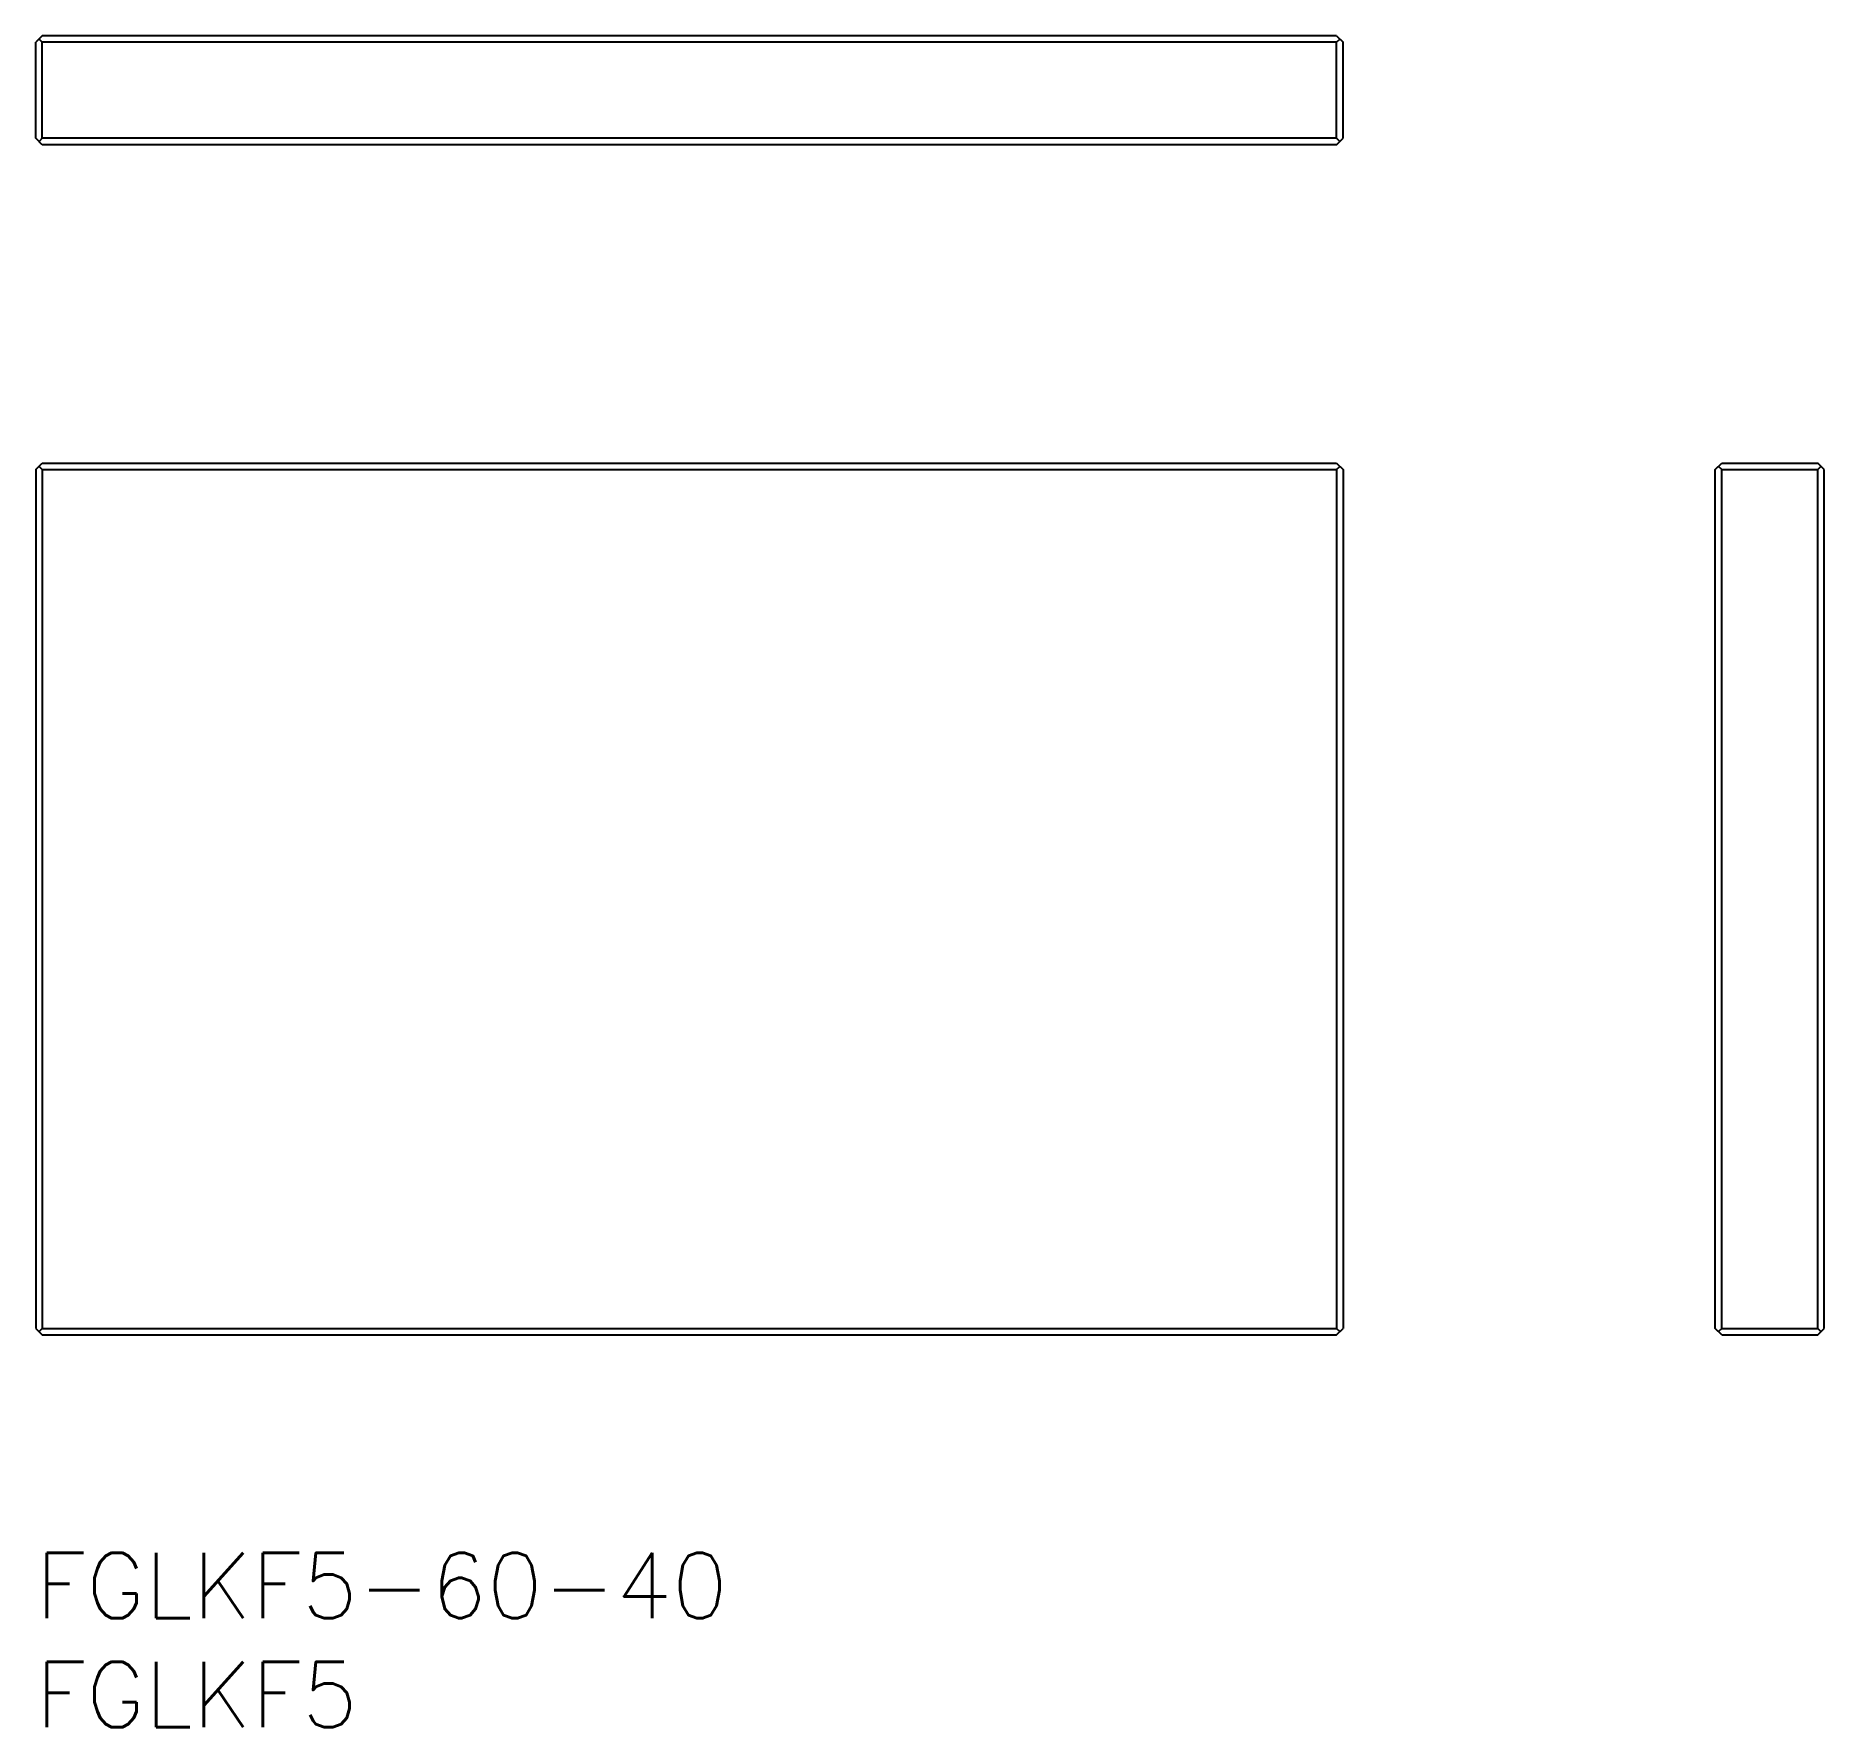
# Model space of a CAD drawing. Extents: x 0 to 82.1, y -8 to 69.6.
import ezdxf

# ---------------------------------------------------------------- set-up
doc = ezdxf.new("R2010")
doc.units = 0
doc.header["$LTSCALE"] = 0.5
doc.layers.add('MSM_CONTINUOUS', color=7, linetype='CONTINUOUS')
doc.layers.add('MSM_PART_NUMBER', color=7, linetype='CONTINUOUS')
doc.styles.get("Standard").update_dxf_attribs({"font": 'txt.shx', "height": 1, "bigfont": 'bigfont.shx'})

# ---------------------------------------------------------------- blocks, each defined once
blk = doc.blocks.new('*U14')
at = {"layer": 'MSM_PART_NUMBER'}
blk.add_text('FGLKF5-60-40', height=3, dxfattribs=at).set_placement((0, -3))
blk = doc.blocks.new('*U15')
at = {"layer": 'MSM_PART_NUMBER'}
blk.add_text('FGLKF5', height=3, dxfattribs=at).set_placement((0, -8))

msp = doc.modelspace()

# ---------------------------------------------------------------- linework, layer by layer
at = {"layer": 'MSM_CONTINUOUS'}
for p, q in [((0.3, 69.606), (0, 69.306)), ((0, 64.906), (0, 69.306)), ((0.3, 69.306), (0.15, 69.456)), ((59.7, 69.606), (0.3, 69.606)), ((59.7, 69.306), (0.3, 69.306)), ((0.3, 64.906), (0.3, 69.306)), ((59.7, 69.606), (60, 69.306)), ((59.7, 69.306), (59.85, 69.456)), ((59.7, 64.906), (59.7, 69.306)), ((60, 64.906), (60, 69.306)), ((0.3, 64.606), (0, 64.906)), ((0.3, 64.906), (0.15, 64.756)), ((59.7, 64.906), (0.3, 64.906)), ((59.7, 64.606), (60, 64.906)), ((59.7, 64.906), (59.85, 64.756)), ((59.7, 64.606), (0.3, 64.606)), ((0, 49.7), (0.3, 50)), ((0, 49.7), (0, 10.3)), ((0.3, 49.7), (0.15, 49.85)), ((0.3, 50), (59.7, 50)), ((0.3, 49.7), (59.7, 49.7)), ((0.3, 49.7), (0.3, 10.3)), ((59.7, 50), (60, 49.7)), ((59.7, 49.7), (59.85, 49.85)), ((59.7, 49.7), (59.7, 10.3)), ((60, 49.7), (60, 10.3)), ((77.079, 49.7), (77.379, 50)), ((77.079, 10.3), (77.079, 49.7)), ((77.379, 49.7), (77.229, 49.85)), ((77.379, 50), (81.779, 50)), ((77.379, 10.3), (77.379, 49.7)), ((77.379, 49.7), (81.779, 49.7)), ((82.079, 49.7), (81.779, 50)), ((81.779, 49.7), (81.929, 49.85)), ((81.779, 10.3), (81.779, 49.7)), ((82.079, 10.3), (82.079, 49.7)), ((0, 10.3), (0.3, 10)), ((0.3, 10.3), (0.15, 10.15)), ((0.3, 10.3), (59.7, 10.3)), ((0.3, 10), (59.7, 10)), ((59.7, 10), (60, 10.3)), ((59.7, 10.3), (59.85, 10.15)), ((77.379, 10), (77.079, 10.3)), ((77.379, 10.3), (77.229, 10.15)), ((77.379, 10.3), (81.779, 10.3)), ((77.379, 10), (81.779, 10)), ((81.779, 10), (82.079, 10.3)), ((81.779, 10.3), (81.929, 10.15))]:
    msp.add_line(p, q, dxfattribs=at)

# ---------------------------------------------------------------- block references
for name in ['*U14', '*U15']:
    msp.add_blockref(name, (0, 0), dxfattribs=at)

doc.saveas('drawing.dxf')
